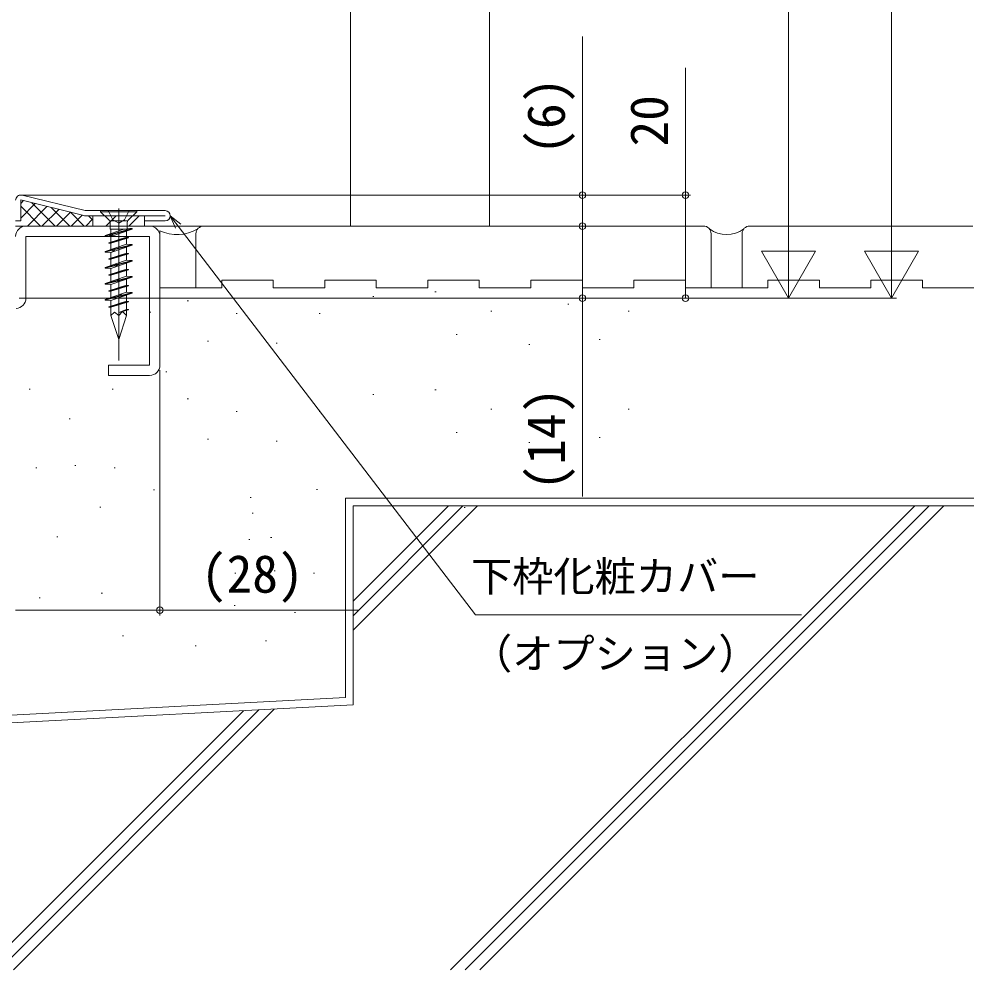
# Model space of a CAD drawing. Units: millimetres, scale not verified. Extents: x -1188 to -198, y -840 to 760.
# Drawn here: x -902.8 to -717.5, y -209.6 to -25.1 of the extents above; entities that cross this region are included whole.
import ezdxf
from ezdxf.enums import TextEntityAlignment as Align

# ---------------------------------------------------------------- set-up
doc = ezdxf.new("R2010")
doc.units = ezdxf.units.MM
doc.header["$LTSCALE"] = 4
doc.linetypes.add('CHAIN2', pattern=[12, 9, -1, 1, -1])
for name, color, linetype, lineweight in [('0-6_YKK_13', 4, 'Continuous', 9), ('0-8_YKK_D', 6, 'Continuous', 9), ('0-9_YSS_K', 3, 'Continuous', 9), ('0-A_YSS_KE', 7, 'Continuous', 9)]:
    doc.layers.add(name, color=color, linetype=linetype, lineweight=lineweight)
doc.styles.add('ＭＳ ゴシック', font='')
doc.styles.get('ＭＳ ゴシック').set_extended_font_data('MS Gothic')

msp = doc.modelspace()

# ---------------------------------------------------------------- linework, layer by layer
at = {"layer": '0-6_YKK_13'}
for p, q in [((-838.5, -65.255), (-838.5, -3.255)), ((-811.5, -65.255), (-811.5, -3.255)), ((-890, -62.254), (-902.264, -59.283)), ((-890.24, -63.225), (-902.5, -60.193)), ((-902.5, -64.254), (-902.5, -60.193)), ((-890, -62.254), (-874.5, -62.254)), ((-887, -62.254), (-887, -62.504)), ((-880, -62.254), (-887, -62.254)), ((-887, -62.254), (-880, -62.254)), ((-880, -62.504), (-887, -62.504)), ((-887, -62.504), (-885.369, -64.135)), ((-885.55, -62.254), (-884.645, -64.07)), ((-881.45, -62.254), (-882.355, -64.07)), ((-903.5, -64.254), (-902.5, -64.254)), ((-890, -63.254), (-874.5, -63.254)), ((-888.5, -63.254), (-888.5, -65.255)), ((-878.5, -63.254), (-888.5, -63.254)), ((-886.01, -65.255), (-884.01, -63.254)), ((-885.25, -64.254), (-881.75, -64.254)), ((-884.645, -64.07), (-883.5, -64.678)), ((-882.355, -64.07), (-883.5, -64.678)), ((-881.865, -64.701), (-881.865, -65.842)), ((-881.52, -65.255), (-879.52, -63.254)), ((-878.5, -65.255), (-878.5, -63.254)), ((-811.5, -65.255), (-903.5, -65.255)), ((-888.5, -65.255), (-878.5, -65.255)), ((-882.495, -65.842), (-886.1, -67.118)), ((-885, -67.279), (-880.9, -65.828)), ((-885, -65.842), (-885, -66.728)), ((-880.9, -65.724), (-884.907, -66.798)), ((-880.9, -65.828), (-884.761, -66.863)), ((-882, -65.842), (-882, -66.655)), ((-882, -66.217), (-882, -67.441)), ((-880.9, -65.724), (-881.865, -65.674)), ((-880.9, -65.724), (-880.9, -65.828)), ((-885.11, -66.852), (-886.1, -67.118)), ((-885.194, -66.978), (-886.1, -67.221)), ((-886.1, -67.118), (-886.1, -67.221)), ((-886.1, -67.221), (-885, -67.279)), ((-882, -67.441), (-885.4, -68.483)), ((-881.6, -67.465), (-885.4, -68.483)), ((-881.6, -67.568), (-885.4, -68.586)), ((-885.4, -68.483), (-885.4, -68.586)), ((-885.035, -66.741), (-885.279, -67.105)), ((-884.937, -67.256), (-885.279, -67.105)), ((-885.035, -66.741), (-884.693, -66.893)), ((-884.937, -67.256), (-885.035, -66.741)), ((-885, -67.279), (-885, -68.36)), ((-885, -68.604), (-881.6, -67.568)), ((-884.937, -67.256), (-884.693, -66.893)), ((-881.6, -67.462), (-882, -67.441)), ((-882, -67.69), (-882, -68.772)), ((-881.6, -67.465), (-881.6, -67.568)), ((-882, -68.772), (-886.1, -70.223)), ((-884.666, -69.839), (-886.1, -70.223)), ((-884.751, -69.965), (-886.1, -70.327)), ((-886.1, -70.223), (-886.1, -70.327)), ((-886.1, -70.327), (-885, -70.385)), ((-885, -68.604), (-885.4, -68.583)), ((-885, -68.604), (-885, -69.834)), ((-885, -70.385), (-880.9, -68.934)), ((-885, -70.385), (-885, -71.466)), ((-884.559, -69.678), (-884.802, -70.042)), ((-884.46, -70.193), (-884.802, -70.042)), ((-884.559, -69.678), (-884.217, -69.83)), ((-884.559, -69.678), (-884.46, -70.193)), ((-884.46, -70.193), (-884.217, -69.83)), ((-880.9, -68.83), (-884.372, -69.761)), ((-880.9, -68.934), (-884.227, -69.825)), ((-880.9, -68.83), (-882, -68.772)), ((-882, -69.323), (-882, -70.545)), ((-880.9, -68.83), (-880.9, -68.934)), ((-882, -71.878), (-886.1, -73.329)), ((-882, -70.545), (-885.4, -71.589)), ((-881.6, -70.571), (-885.4, -71.589)), ((-881.6, -70.674), (-885.4, -71.692)), ((-885.4, -71.589), (-885.4, -71.692)), ((-885, -71.709), (-885.4, -71.688)), ((-885, -71.709), (-881.6, -70.674)), ((-885, -71.709), (-885, -72.94)), ((-885, -73.49), (-880.9, -72.039)), ((-880.9, -71.936), (-883.838, -72.723)), ((-880.9, -72.039), (-883.767, -72.808)), ((-881.6, -70.566), (-882, -70.545)), ((-882, -70.796), (-882, -71.878)), ((-880.9, -71.936), (-882, -71.878)), ((-881.6, -70.571), (-881.6, -70.674)), ((-880.9, -71.936), (-880.9, -72.039)), ((-884.223, -72.826), (-886.1, -73.329)), ((-884.307, -72.952), (-886.1, -73.433)), ((-886.1, -73.329), (-886.1, -73.433)), ((-886.1, -73.433), (-885, -73.49)), ((-882, -73.649), (-885.4, -74.695)), ((-881.6, -73.676), (-885.4, -74.695)), ((-881.6, -73.78), (-885.4, -74.798)), ((-885, -73.49), (-885, -74.572)), ((-885, -74.813), (-881.6, -73.78)), ((-884.082, -72.615), (-884.325, -72.979)), ((-883.983, -73.131), (-884.325, -72.979)), ((-884.082, -72.615), (-883.74, -72.767)), ((-883.983, -73.131), (-884.082, -72.615)), ((-883.983, -73.131), (-883.74, -72.767)), ((-882, -72.429), (-882, -73.649)), ((-881.6, -73.67), (-882, -73.649)), ((-882, -73.901), (-882, -74.984)), ((-881.6, -73.676), (-881.6, -73.78)), ((-882, -74.984), (-886.1, -76.435)), ((-883.78, -75.813), (-886.1, -76.435)), ((-883.821, -75.928), (-886.1, -76.539)), ((-885.4, -74.695), (-885.4, -74.798)), ((-885, -74.813), (-885.4, -74.792)), ((-885, -74.813), (-885, -76.046)), ((-885, -76.596), (-880.9, -75.145)), ((-883.605, -75.552), (-883.848, -75.916)), ((-883.506, -76.068), (-883.848, -75.916)), ((-883.605, -75.552), (-883.263, -75.704)), ((-883.506, -76.068), (-883.605, -75.552)), ((-883.506, -76.068), (-883.263, -75.704)), ((-880.9, -75.145), (-883.324, -75.795)), ((-880.9, -75.042), (-883.304, -75.686)), ((-880.9, -75.042), (-882, -74.984)), ((-882, -75.535), (-882, -76.753)), ((-880.9, -75.042), (-880.9, -75.145)), ((-886.1, -76.435), (-886.1, -76.539)), ((-886.1, -76.539), (-885, -76.596)), ((-882, -76.753), (-885.4, -77.8)), ((-881.6, -76.782), (-885.4, -77.8)), ((-881.6, -76.886), (-885.4, -77.904)), ((-885.4, -77.8), (-885.4, -77.904)), ((-885, -76.596), (-885, -77.677)), ((-881.6, -76.886), (-885, -77.917)), ((-881.6, -76.774), (-882, -76.753)), ((-882, -77.007), (-882, -78.09)), ((-881.6, -76.782), (-881.6, -76.886)), ((-882, -78.09), (-886.1, -79.541)), ((-883.336, -78.8), (-886.1, -79.541)), ((-883.287, -78.891), (-886.1, -79.644)), ((-886.1, -79.541), (-886.1, -79.644)), ((-886.1, -79.644), (-885, -79.702)), ((-885, -77.917), (-885.4, -77.896)), ((-885, -77.917), (-885, -79.152)), ((-885, -79.702), (-880.9, -78.251)), ((-883.128, -78.489), (-883.371, -78.853)), ((-883.03, -79.005), (-883.371, -78.853)), ((-883.128, -78.489), (-882.786, -78.641)), ((-883.03, -79.005), (-883.128, -78.489)), ((-883.03, -79.005), (-882.786, -78.641)), ((-880.9, -78.251), (-882.88, -78.782)), ((-880.9, -78.148), (-882.796, -78.656)), ((-880.9, -78.148), (-882, -78.09)), ((-882, -78.64), (-882, -79.858)), ((-880.9, -78.148), (-880.9, -78.251)), ((-882, -79.858), (-885.4, -80.906)), ((-881.6, -79.888), (-885.4, -80.906)), ((-885.4, -80.906), (-885.4, -81.01)), ((-885, -81.021), (-885.4, -81)), ((-885, -79.702), (-885, -80.783)), ((-885, -81.021), (-881.6, -79.992)), ((-885, -81.021), (-885, -82.638)), ((-882, -81.42), (-883.5, -82.054)), ((-881.6, -81.544), (-883.5, -82.054)), ((-881.6, -81.441), (-882.83, -81.77)), ((-881.6, -79.879), (-882, -79.858)), ((-882, -80.113), (-882, -81.42)), ((-881.6, -81.441), (-882, -81.42)), ((-881.6, -81.441), (-881.6, -81.544)), ((-883.5, -87.254), (-885, -82.638)), ((-883.5, -82.638), (-882.769, -81.871)), ((-882.769, -81.871), (-882, -82.638)), ((-882, -81.652), (-882, -82.638))]:
    msp.add_line(p, q, dxfattribs=at)
at = {"layer": '0-6_YKK_13', "linetype": 'CHAIN2'}
msp.add_line((-883.5, -61.834), (-883.5, -91.366), dxfattribs=at)
at = {"layer": '0-6_YKK_13'}
for points in [[(-880, -62.254), (-880, -62.504), (-881.631, -64.135)], [(-885.135, -64.701), (-885.135, -65.842), (-881.865, -65.842)], [(-874.5, -64.254), (-878.5, -64.254), (-878.5, -63.254)], [(-881.6, -79.888), (-881.6, -79.992), (-885.4, -81.01)], [(-883.5, -82.638), (-884.319, -81.952), (-885, -82.638)], [(-883.5, -82.638), (-883.5, -87.254), (-882, -82.638)]]:
    msp.add_lwpolyline(points, dxfattribs=at)
for centre, radius, start, end in [((-902.5, -60.254), 1, 76.37891, 180), ((-874.5, -63.254), 1, 270, 90), ((-890, -62.254), 1, 256.10876, 270), ((-885.935, -64.701), 0.8, 0, 45), ((-881.065, -64.701), 0.8, 135, 180)]:
    msp.add_arc(centre, radius, start, end, dxfattribs=at)
at = {"layer": '0-8_YKK_D'}
for p, q in [((-733.5, 310.246), (-733.5, -68.754)), ((-753.5, 305.246), (-753.5, -68.754)), ((-902.8, -59.254), (-792.5, -59.254)), ((-872.5, -59.254), (-772.5, -59.254)), ((-753.5, -79.254), (-753.5, -61.067)), ((-733.5, -79.254), (-733.5, -61.067)), ((-873.5, -63.254), (-871.95, -65.28)), ((-873.5, -63.254), (-871.408, -64.864)), ((-872.493, -65.695), (-873.5, -63.254)), ((-876.5, -65.255), (-792.5, -65.255)), ((-876.5, -65.255), (-792.5, -65.255)), ((-871.95, -65.28), (-814.242, -140.693)), ((-793.5, -65.255), (-793.5, -79.254)), ((-748.25, -70.16), (-758.75, -70.16)), ((-753.5, -79.254), (-758.75, -70.16)), ((-753.5, -79.254), (-748.25, -70.16)), ((-728.25, -70.16), (-738.75, -70.16)), ((-733.5, -79.254), (-738.75, -70.16)), ((-733.5, -79.254), (-728.25, -70.16)), ((-902.8, -79.254), (-792.5, -79.254)), ((-902.8, -79.254), (-752.5, -79.254)), ((-902.8, -79.254), (-732.5, -79.254)), ((-872.5, -79.254), (-772.5, -79.254)), ((-793.5, -117.771), (-793.5, -79.254)), ((-875.5, -93.254), (-875.5, -140.819)), ((-814.242, -140.693), (-750.972, -140.693))]:
    msp.add_line(p, q, dxfattribs=at)
for points in [[(-793.5, -28.452), (-793.5, -59.254), (-793.5, -65.255)], [(-773.5, -34.542), (-773.5, -59.254), (-773.5, -79.254)], [(-836.907, -139.819), (-875.5, -139.819), (-903.5, -139.819)]]:
    msp.add_lwpolyline(points, dxfattribs=at)
for centre in [(-793.5, -59.254), (-773.5, -59.254), (-793.5, -65.255), (-793.5, -65.255), (-793.5, -79.254), (-773.5, -79.254), (-875.5, -139.819)]:
    msp.add_circle(centre, 0.637, dxfattribs=at)
at = {"layer": '0-9_YSS_K'}
for p, q in [((-902.5, -60.874), (-901.952, -60.326)), ((-902.5, -63.703), (-899.684, -60.887)), ((-900.38, -60.715), (-895.84, -65.255)), ((-902.5, -61.423), (-898.669, -65.255)), ((-901.223, -65.255), (-897.416, -61.448)), ((-898.395, -65.255), (-895.149, -62.009)), ((-896.622, -61.644), (-893.012, -65.255)), ((-895.566, -65.255), (-892.881, -62.569)), ((-892.865, -62.573), (-890.184, -65.255)), ((-892.738, -65.255), (-890.614, -63.13)), ((-889.909, -65.255), (-888.5, -63.845)), ((-889.355, -63.254), (-888.5, -64.11)), ((-875.5, -77.254), (-875.5, -66.162)), ((-853.502, -77.254), (-853.502, -75.754)), ((-833.502, -77.254), (-833.502, -75.754)), ((-813.502, -77.254), (-813.502, -75.754)), ((-803.502, -75.754), (-793.502, -75.754)), ((-803.502, -77.254), (-803.502, -75.754)), ((-793.502, -77.254), (-793.502, -75.754)), ((-783.502, -75.754), (-773.502, -75.754)), ((-783.502, -77.254), (-783.502, -75.754)), ((-773.502, -77.254), (-773.502, -75.754)), ((-747.502, -77.254), (-747.502, -75.754)), ((-727.502, -77.254), (-727.502, -75.754)), ((-863.502, -77.254), (-875.5, -77.254)), ((-843.502, -77.254), (-853.502, -77.254)), ((-823.502, -77.254), (-833.502, -77.254)), ((-803.502, -77.254), (-813.502, -77.254)), ((-783.502, -77.254), (-793.502, -77.254)), ((-757.502, -77.254), (-773.502, -77.254)), ((-737.502, -77.254), (-747.502, -77.254)), ((-717.502, -77.254), (-727.502, -77.254)), ((-834.151, -78.896), (-833.951, -78.896)), ((-822.109, -78.029), (-821.909, -78.029)), ((-870.177, -79.779), (-869.977, -79.779)), ((-796.305, -80.435), (-796.105, -80.435)), ((-877.482, -81.962), (-877.282, -81.962)), ((-860.689, -82.249), (-860.489, -82.249)), ((-844.574, -82.243), (-844.374, -82.243)), ((-811.257, -81.752), (-811.057, -81.752)), ((-784.625, -81.755), (-784.425, -81.755)), ((-817.99, -86.285), (-817.79, -86.285)), ((-866.285, -87.575), (-866.085, -87.575)), ((-852.92, -87.973), (-852.72, -87.973)), ((-803.921, -88.242), (-803.721, -88.242)), ((-790.229, -87.243), (-790.029, -87.243)), ((-874.367, -93.581), (-874.167, -93.581)), ((-900.905, -96.933), (-900.705, -96.933)), ((-884.79, -96.927), (-884.59, -96.927)), ((-834.151, -97.929), (-833.951, -97.929)), ((-822.109, -97.061), (-821.909, -97.061)), ((-870.177, -98.812), (-869.977, -98.812)), ((-796.305, -99.467), (-796.105, -99.467)), ((-860.689, -101.281), (-860.489, -101.281)), ((-844.574, -101.275), (-844.374, -101.275)), ((-811.257, -100.784), (-811.057, -100.784)), ((-784.625, -100.787), (-784.425, -100.787)), ((-893.136, -102.658), (-892.936, -102.658)), ((-817.99, -105.318), (-817.79, -105.318)), ((-866.285, -106.607), (-866.085, -106.607)), ((-852.92, -107.005), (-852.72, -107.005)), ((-803.921, -107.275), (-803.721, -107.275)), ((-790.229, -106.275), (-790.029, -106.275)), ((-899.605, -112.203), (-899.405, -112.203)), ((-891.99, -111.742), (-891.79, -111.742)), ((-884.375, -112.203), (-884.175, -112.203)), ((-876.76, -116.473), (-876.56, -116.473)), ((-845.089, -116.413), (-844.888, -116.413)), ((-857.96, -117.931), (-857.76, -117.931)), ((-799.131, -118.057), (-798.931, -118.057)), ((-887.182, -119.819), (-886.982, -119.819)), ((-813.841, -119.55), (-837.999, -143.708)), ((-816.67, -119.55), (-837.999, -140.88)), ((-819.498, -119.55), (-837.999, -138.051)), ((-837.999, -119.55), (-837.999, -158.216)), ((-837.999, -119.55), (-798.465, -119.55)), ((-728.988, -119.55), (-819.077, -209.638)), ((-816.422, -119.914), (-816.222, -119.914)), ((-726.16, -119.55), (-816.248, -209.638)), ((-723.331, -119.55), (-813.42, -209.638)), ((-800.166, -119.55), (-717.502, -119.55)), ((-857.588, -120.972), (-857.388, -120.972)), ((-895.528, -125.55), (-895.328, -125.55)), ((-854.005, -125.723), (-853.805, -125.723)), ((-858.22, -126.124), (-858.02, -126.124)), ((-860.941, -132.658), (-860.741, -132.658)), ((-853.325, -132.197), (-853.125, -132.197)), ((-845.71, -132.658), (-845.51, -132.658)), ((-886.872, -136.523), (-886.672, -136.523)), ((-898.914, -137.391), (-898.714, -137.391)), ((-861.068, -138.929), (-860.868, -138.929)), ((-876.02, -140.246), (-875.82, -140.246)), ((-849.388, -140.249), (-849.188, -140.249)), ((-882.753, -144.78), (-882.553, -144.78)), ((-854.992, -145.737), (-854.792, -145.737)), ((-868.684, -146.737), (-868.484, -146.737)), ((-837.999, -158.216), (-1047.929, -169.218)), ((-859.279, -159.331), (-909.586, -209.638)), ((-856.294, -159.174), (-906.758, -209.638)), ((-853.309, -159.018), (-903.93, -209.638))]:
    msp.add_line(p, q, dxfattribs=at)
at = {"layer": '0-9_YSS_K', "color": 4}
for p, q in [((-877.5, -65.255), (-901.5, -65.255)), ((-901.5, -79.254), (-901.5, -67.254)), ((-877.5, -67.254), (-901.5, -67.254)), ((-877.5, -92.254), (-877.5, -67.254)), ((-875.5, -92.254), (-875.5, -67.254)), ((-877.5, -92.254), (-885.487, -92.254)), ((-885.487, -92.254), (-885.487, -94.254)), ((-877.5, -94.254), (-885.487, -94.254))]:
    msp.add_line(p, q, dxfattribs=at)
at = {"layer": '0-9_YSS_K'}
for points in [[(-863.502, -77.254), (-863.502, -75.754), (-853.502, -75.754)], [(-843.502, -77.254), (-843.502, -75.754), (-833.502, -75.754)], [(-823.502, -77.254), (-823.502, -75.754), (-813.502, -75.754)], [(-783.502, -77.254), (-793.502, -77.254), (-793.502, -75.754)], [(-757.502, -77.254), (-757.502, -75.754), (-747.502, -75.754)], [(-737.502, -77.254), (-737.502, -75.754), (-727.502, -75.754)]]:
    msp.add_lwpolyline(points, dxfattribs=at)
at = {"layer": '0-9_YSS_K', "color": 4}
for centre, start, end in [((-901.5, -67.254), 90, 180), ((-877.5, -67.254), 0, 90), ((-903.5, -79.254), 272.49109, 0), ((-877.5, -92.254), 270, 0)]:
    msp.add_arc(centre, 2, start, end, dxfattribs=at)
at = {"layer": '0-9_YSS_K'}
for centre, radius, start, end in [((-872.156, -59.235), 7.692, 244.23155, 301.24049), ((-765.502, -61.383), 5.543, 233.02901, 306.97098)]:
    msp.add_arc(centre, radius, start, end, dxfattribs=at)
at = {"layer": '0-A_YSS_KE', "color": 3}
for p, q in [((-867, -65.255), (-770.002, -65.255)), ((-761.002, -65.255), (-717.681, -65.255)), ((-868.5, -77.254), (-868.5, -66.754)), ((-768.502, -77.254), (-768.502, -66.754)), ((-762.502, -77.254), (-762.502, -66.754)), ((-839.499, -118.05), (-717.502, -118.05)), ((-839.499, -118.05), (-839.499, -156.792)), ((-839.499, -156.792), (-1047.929, -167.715))]:
    msp.add_line(p, q, dxfattribs=at)
for centre, start, end in [((-867, -66.754), 90, 180), ((-770.002, -66.754), 0, 90), ((-761.002, -66.754), 90, 180)]:
    msp.add_arc(centre, 1.5, start, end, dxfattribs=at)

# ---------------------------------------------------------------- texts
at = {"layer": '0-8_YKK_D', "color": 4, "style": 'ＭＳ ゴシック'}
for s, p in [('(6)', (-794.7, -51.412)), ('20', (-774.7, -49.822)), ('(14)', (-794.7, -116.571))]:
    msp.add_text(s, height=7.331, rotation=90, dxfattribs=at).set_placement(p, align=Align.BOTTOM_LEFT)
for s, height, p in [('(28)', 7.331, (-867.547, -138.619)), ('下枠化粧カバー', 5.865, (-815.118, -137.945)), ('（オプション）', 5.865, (-815.118, -152.945))]:
    msp.add_text(s, height=height, dxfattribs=at).set_placement(p, align=Align.BOTTOM_LEFT)

doc.saveas('drawing.dxf')
